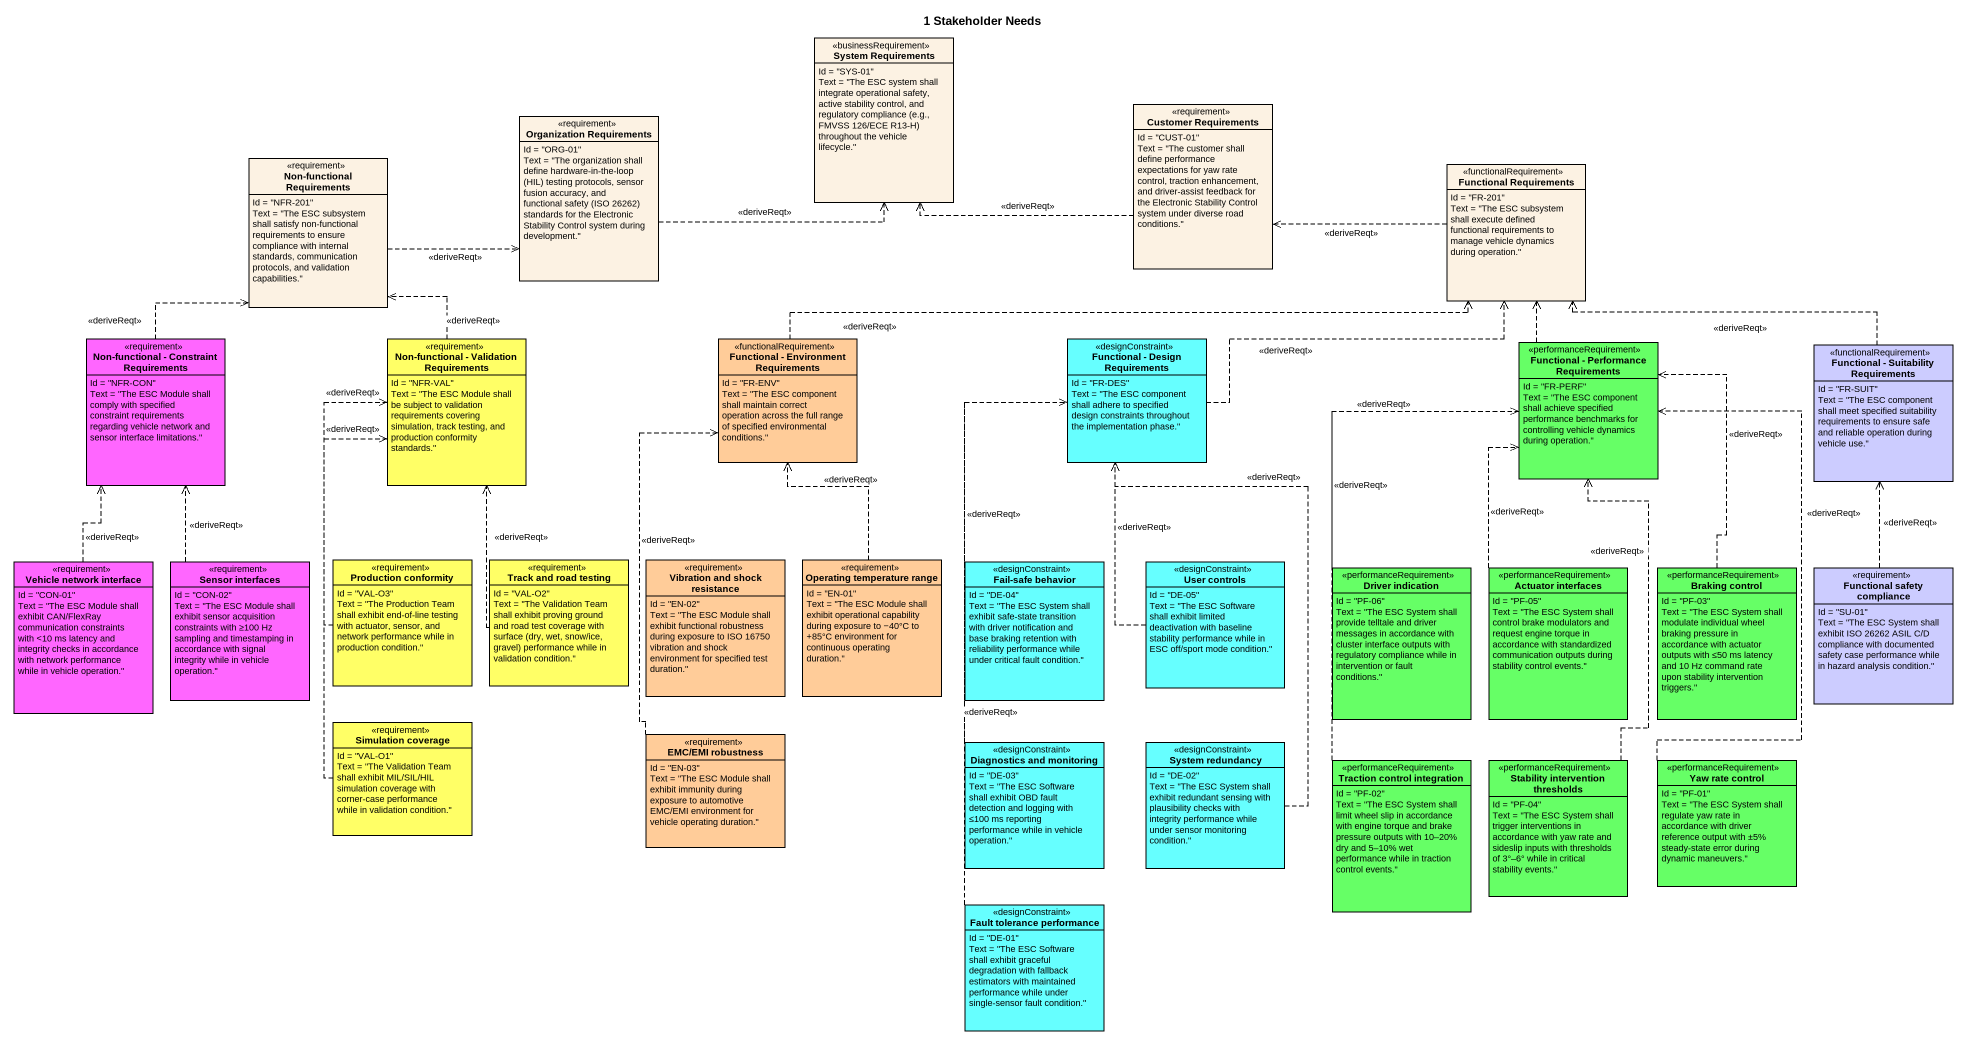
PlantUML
@startuml
title 1 Stakeholder Needs
hide circle
hide empty members
class "System Requirements" as System_Requirements <<businessRequirement>> {
  Id = "SYS-01"
  {field} Text = "The ESC system shall integrate operational safety, active stability control, and regulatory compliance (e.g., FMVSS 126/ECE R13-H) throughout the vehicle lifecycle."
}
class "Organization Requirements" as Organization_Requirements <<requirement>> {
  Id = "ORG-01"
  {field} Text = "The organization shall define hardware-in-the-loop (HIL) testing protocols, sensor fusion accuracy, and functional safety (ISO 26262) standards for the Electronic Stability Control system during development."
}
class "Customer Requirements" as Customer_Requirements <<requirement>> {
  Id = "CUST-01"
  Text = "The customer shall define performance expectations for yaw rate control, traction enhancement, and driver-assist feedback for the Electronic Stability Control system under diverse road conditions."
}
class "Non-functional Requirements" as Non_functional_Requirements <<requirement>> {
  Id = "NFR-201"
  Text = "The ESC subsystem shall satisfy non-functional requirements to ensure compliance with internal standards, communication protocols, and validation capabilities."
}
class "Functional Requirements" as Functional_Requirements <<functionalRequirement>> {
  Id = "FR-201"
  Text = "The ESC subsystem shall execute defined functional requirements to manage vehicle dynamics during operation."
}
class "Non-functional - Constraint Requirements" as Non_functional_Constraint <<requirement>> #FF66FF {
  Id = "NFR-CON"
  Text = "The ESC Module shall comply with specified constraint requirements regarding vehicle network and sensor interface limitations."
}
class "Non-functional - Validation Requirements" as Non_functional_Validation <<requirement>> #FFFF66 {
  Id = "NFR-VAL"
  Text = "The ESC Module shall be subject to validation requirements covering simulation, track testing, and production conformity standards."
}
class "Functional - Environment Requirements" as Functional_Environment <<functionalRequirement>> #FFCC99 {
  Id = "FR-ENV"
  Text = "The ESC component shall maintain correct operation across the full range of specified environmental conditions."
}
class "Functional - Design Requirements" as Functional_Design <<designConstraint>> #66FFFF {
  Id = "FR-DES"
  Text = "The ESC component shall adhere to specified design constraints throughout the implementation phase."
}
class "Functional - Performance Requirements" as Functional_Performance <<performanceRequirement>> #66FF66 {
  Id = "FR-PERF"
  Text = "The ESC component shall achieve specified performance benchmarks for controlling vehicle dynamics during operation."
}
class "Functional - Suitability Requirements" as Functional_Suitability <<functionalRequirement>> #CCCCFF {
  Id = "FR-SUIT"
  Text = "The ESC component shall meet specified suitability requirements to ensure safe and reliable operation during vehicle use."
}
class "Vehicle network interface" as Vehicle_network_interface <<requirement>> #FF66FF {
  Id = "CON-01"
  Text = "The ESC Module shall exhibit CAN/FlexRay communication constraints with <10 ms latency and integrity checks in accordance with network performance while in vehicle operation."
}
class "Sensor interfaces" as Sensor_interfaces <<requirement>> #FF66FF {
  Id = "CON-02"
  Text = "The ESC Module shall exhibit sensor acquisition constraints with ≥100 Hz sampling and timestamping in accordance with signal integrity while in vehicle operation."
}
class "Production conformity" as Production_conformity <<requirement>> #FFFF66 {
  Id = "VAL-O3"
  Text = "The Production Team shall exhibit end-of-line testing with actuator, sensor, and network performance while in production condition."
}
class "Track and road testing" as Track_and_road_testing <<requirement>> #FFFF66 {
  Id = "VAL-O2"
  {field} Text = "The Validation Team shall exhibit proving ground and road test coverage with surface (dry, wet, snow/ice, gravel) performance while in validation condition."
}
class "Vibration and shock resistance" as Vibration_and_shock <<requirement>> #FFCC99 {
  Id = "EN-02"
  Text = "The ESC Module shall exhibit functional robustness during exposure to ISO 16750 vibration and shock environment for specified test duration."
}
class "Operating temperature range" as Operating_temperature_range <<requirement>> #FFCC99 {
  Id = "EN-01"
  Text = "The ESC Module shall exhibit operational capability during exposure to −40°C to +85°C environment for continuous operating duration."
}
class "Fail-safe behavior" as Fail_safe_behavior <<designConstraint>> #66FFFF {
  Id = "DE-04"
  Text = "The ESC System shall exhibit safe-state transition with driver notification and base braking retention with reliability performance while under critical fault condition."
}
class "User controls" as User_controls <<designConstraint>> #66FFFF {
  Id = "DE-05"
  Text = "The ESC Software shall exhibit limited deactivation with baseline stability performance while in ESC off/sport mode condition."
}
class "Driver indication" as Driver_indication <<performanceRequirement>> #66FF66 {
  Id = "PF-06"
  Text = "The ESC System shall provide telltale and driver messages in accordance with cluster interface outputs with regulatory compliance while in intervention or fault conditions."
}
class "Actuator interfaces" as Actuator_interfaces <<performanceRequirement>> #66FF66 {
  Id = "PF-05"
  Text = "The ESC System shall control brake modulators and request engine torque in accordance with standardized communication outputs during stability control events."
}
class "Braking control" as Braking_control <<performanceRequirement>> #66FF66 {
  Id = "PF-03"
  Text = "The ESC System shall modulate individual wheel braking pressure in accordance with actuator outputs with ≤50 ms latency and 10 Hz command rate upon stability intervention triggers."
}
class "Functional safety compliance" as Functional_safety_compliance <<requirement>> #CCCCFF {
  Id = "SU-01"
  Text = "The ESC System shall exhibit ISO 26262 ASIL C/D compliance with documented safety case performance while in hazard analysis condition."
}
class "Simulation coverage" as Simulation_coverage <<requirement>> #FFFF66 {
  Id = "VAL-O1"
  Text = "The Validation Team shall exhibit MIL/SIL/HIL simulation coverage with corner-case performance while in validation condition."
}
class "EMC/EMI robustness" as EMC_EMI_robustness <<requirement>> #FFCC99 {
  Id = "EN-03"
  Text = "The ESC Module shall exhibit immunity during exposure to automotive EMC/EMI environment for vehicle operating duration."
}
class "Diagnostics and monitoring" as Diagnostics_and_monitoring <<designConstraint>> #66FFFF {
  Id = "DE-03"
  Text = "The ESC Software shall exhibit OBD fault detection and logging with ≤100 ms reporting performance while in vehicle operation."
}
class "System redundancy" as System_redundancy <<designConstraint>> #66FFFF {
  Id = "DE-02"
  Text = "The ESC System shall exhibit redundant sensing with plausibility checks with integrity performance while under sensor monitoring condition."
}
class "Traction control integration" as Traction_control_integration <<performanceRequirement>> #66FF66 {
  Id = "PF-02"
  Text = "The ESC System shall limit wheel slip in accordance with engine torque and brake pressure outputs with 10–20% dry and 5–10% wet performance while in traction control events."
}
class "Stability intervention thresholds" as Stability_intervention <<performanceRequirement>> #66FF66 {
  Id = "PF-04"
  Text = "The ESC System shall trigger interventions in accordance with yaw rate and sideslip inputs with thresholds of 3°–6° while in critical stability events."
}
class "Yaw rate control" as Yaw_rate_control <<performanceRequirement>> #66FF66 {
  Id = "PF-01"
  Text = "The ESC System shall regulate yaw rate in accordance with driver reference output with ±5% steady-state error during dynamic maneuvers."
}
class "Fault tolerance performance" as Fault_tolerance_performance <<designConstraint>> #66FFFF {
  Id = "DE-01"
  Text = "The ESC Software shall exhibit graceful degradation with fallback estimators with maintained performance while under single-sensor fault condition."
}
Organization_Requirements .right.> System_Requirements : <<deriveReqt>>
Customer_Requirements .left.> System_Requirements : <<deriveReqt>>
Non_functional_Requirements .right.> Organization_Requirements : <<deriveReqt>>
Functional_Requirements .left.> Customer_Requirements : <<deriveReqt>>
Non_functional_Constraint .up.> Non_functional_Requirements : <<deriveReqt>>
Non_functional_Validation .up.> Non_functional_Requirements : <<deriveReqt>>
Functional_Environment .right.> Functional_Requirements : <<deriveReqt>>
Functional_Design .right.> Functional_Requirements : <<deriveReqt>>
Functional_Performance .up.> Functional_Requirements : <<deriveReqt>>
Functional_Suitability .left.> Functional_Requirements
Vehicle_network_interface .up.> Non_functional_Constraint : <<deriveReqt>>
Sensor_interfaces .up.> Non_functional_Constraint : <<deriveReqt>>
Production_conformity .up.> Non_functional_Validation : <<deriveReqt>>
Track_and_road_testing .up.> Non_functional_Validation : <<deriveReqt>>
Operating_temperature_range .up.> Functional_Environment : <<deriveReqt>>
User_controls .up.> Functional_Design : <<deriveReqt>>
Driver_indication .up.> Functional_Performance : <<deriveReqt>>
Actuator_interfaces .up.> Functional_Performance : <<deriveReqt>>
Braking_control .up.> Functional_Performance : <<deriveReqt>>
Functional_safety_compliance .up.> Functional_Suitability : <<deriveReqt>>
Simulation_coverage .up.> Non_functional_Validation : <<deriveReqt>>
EMC_EMI_robustness .up.> Functional_Environment : <<deriveReqt>>
Diagnostics_and_monitoring .up.> Functional_Design : <<deriveReqt>>
System_redundancy .up.> Functional_Design : <<deriveReqt>>
Traction_control_integration .up.> Functional_Performance : <<deriveReqt>>
Stability_intervention .up.> Functional_Performance : <<deriveReqt>>
Yaw_rate_control .up.> Functional_Performance : <<deriveReqt>>
Fault_tolerance_performance .up.> Functional_Design : <<deriveReqt>>
@enduml
